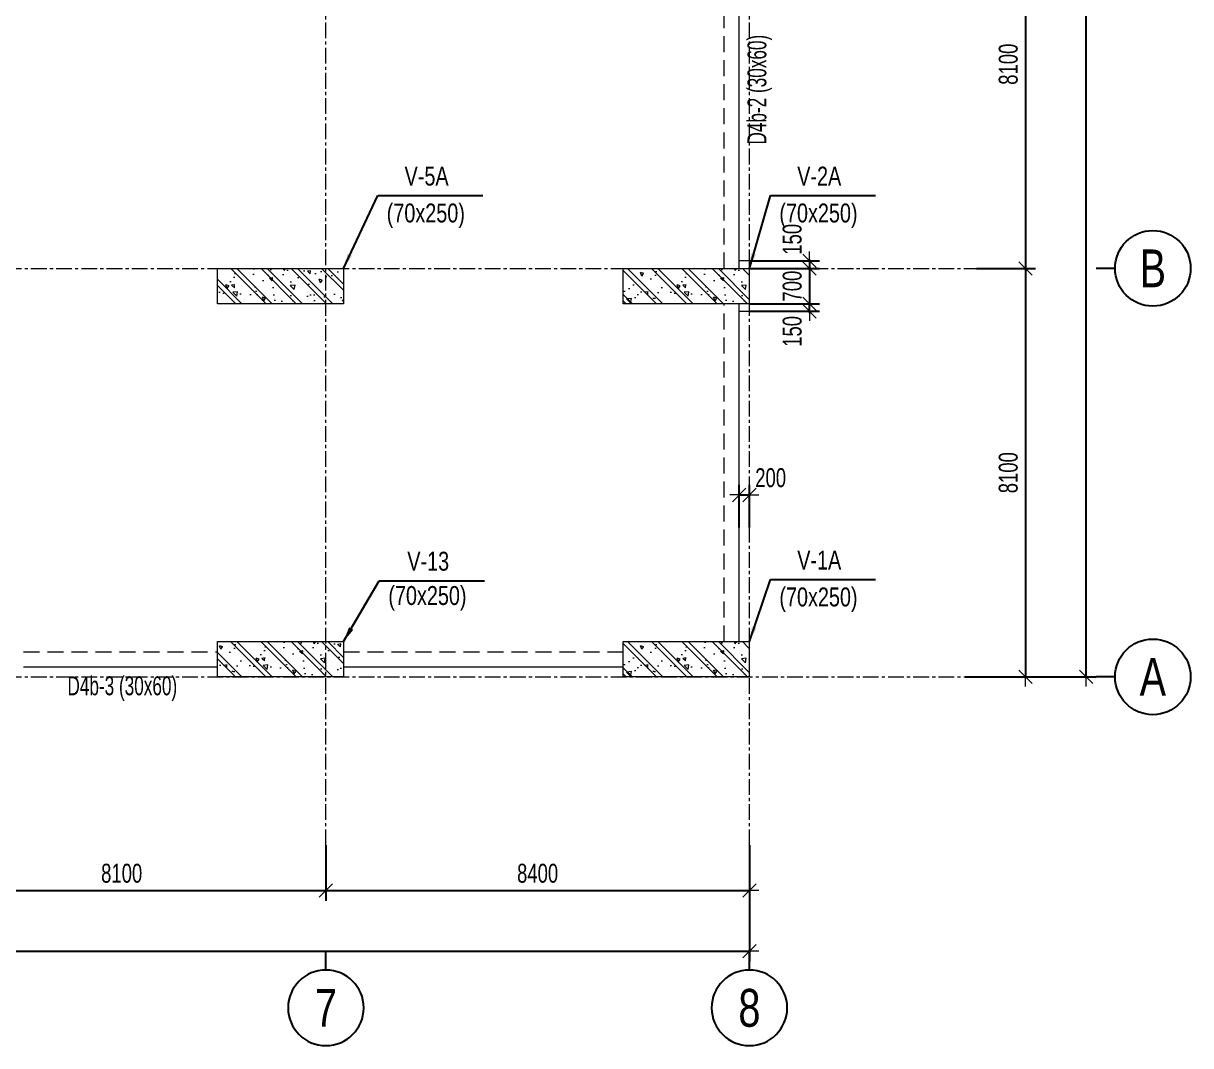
# Model space of a CAD drawing. Header units: millimetres. Extents: x 217991 to 313900, y 2625501 to 2818210.
# Drawn here: x 275200 to 298353, y 2638523 to 2658795 of the extents above; entities that cross this region are included whole.
import ezdxf
from ezdxf.enums import TextEntityAlignment as Align

# ---------------------------------------------------------------- set-up
doc = ezdxf.new("R2010")
doc.units = ezdxf.units.MM
doc.header["$LTSCALE"] = 50
doc.header["$MEASUREMENT"] = 0
doc.linetypes.add('CENTER', pattern=[2, 1.25, -0.25, 0.25, -0.25])
doc.linetypes.add('HIDDEN', pattern=[9.525, 6.35, -3.175])
doc.layers.get('Defpoints').update_dxf_attribs({"lineweight": 9})
for name, color, linetype, lineweight in [('02.CDC.DIM', 1, 'Continuous', 20), ('CDC- COT', 4, 'Continuous', 0), ('CDC- DAM', 3, 'Continuous', 5), ('CDC- TRUC', 5, 'CENTER', 15), ('Dim', 8, 'Continuous', 15), ('Dim-off', 8, 'Continuous', 15)]:
    doc.layers.add(name, color=color, linetype=linetype, lineweight=lineweight)
for name, color, linetype in [('CDC.02.DIM', 1, 'Continuous'), ('KCS_TEXT_TEN DAM', 2, 'Continuous'), ('KCS_TEXT_TEN_COT', 3, 'Continuous')]:
    doc.layers.add(name, color=color, linetype=linetype)
doc.styles.add('ARIAL_3', font='arial_1.ttf', dxfattribs={"width": 0.85})
doc.styles.add('BIGTEXT', font='VHARIAL.TTF', dxfattribs={"width": 0.8, "height": 1000})
doc.styles.add('KCS_SMTEXT', font='arial_1.ttf', dxfattribs={"width": 0.7})
doc.styles.add('VN simplex', font='arial_1.ttf', dxfattribs={"width": 0.7})
doc.dimstyles.new('DIM A1 1-150 (Time City)', dxfattribs={"dimtxt": 375, "dimasz": 1.25, "dimexe": 200, "dimexo": 0, "dimgap": 150, "dimtad": 1, "dimdec": 1, "dimzin": 13, "dimdsep": 46, "dimtxsty": 'VN simplex', "dimblk1": 'D', "dimblk2": 'D', "dimsah": 1, "dimcen": 0, "dimdle": 50, "dimclrd": 1, "dimclre": 1, "dimclrt": 2, "dimadec": 0, "dimazin": 0, "dimtfac": 1, "dimtdec": 1, "dimtix": 1, "dimtmove": 2, "dimatfit": 3, "dimldrblk": 'D', "dimfxl": 1, "dimtolj": 1, "dimtzin": 13, "dimarcsym": 0})
doc.dimstyles.new('KCS_DIM100', dxfattribs={"dimscale": 100, "dimtxt": 2.5, "dimasz": 3, "dimexe": 1.2, "dimexo": 0, "dimgap": 1, "dimtad": 1, "dimdec": 0, "dimzin": 0, "dimdsep": 46, "dimtxsty": 'KCS_SMTEXT', "dimblk": 'ARCHTICK', "dimcen": 0, "dimdle": 1, "dimclrd": 1, "dimclre": 1, "dimclrt": 2, "dimadec": 0, "dimazin": 0, "dimtfac": 1, "dimtdec": 0, "dimtix": 1, "dimtmove": 2, "dimatfit": 3, "dimfxl": 1, "dimtolj": 1, "dimtzin": 0, "dimarcsym": 0})

# ---------------------------------------------------------------- blocks, each defined once
blk = doc.blocks.new('D')
at = {"layer": 'Dim'}
blk.add_line((150, 0), (-150, 0), dxfattribs=at)
at = {"layer": 'Dim', "color": 3}
blk.add_line((106, 106), (-106, -106), dxfattribs=at)
blk = doc.blocks.new('*D110')
at = {"layer": 'Defpoints', "color": 0, "ltscale": 0.5, "transparency": 16777216}
for p in [(294103, 2662035), (294103, 2653935), (295078, 2653935)]:
    blk.add_point(p, dxfattribs=at)
at = {"layer": 'Dim', "color": 1, "lineweight": -2, "ltscale": 0.5, "transparency": 16777216}
for p, q in [((294103, 2662035), (295278, 2662035)), ((295078, 2662034), (295078, 2653937)), ((294103, 2653935), (295278, 2653935))]:
    blk.add_line(p, q, dxfattribs=at)
at = {"layer": 'Dim', "color": 1, "lineweight": -2, "ltscale": 0.5, "transparency": 16777216, "xscale": 1.25, "yscale": 1.25, "zscale": 1.25}
for p, rotation in [((295078, 2662035), 90), ((295078, 2653935), 270)]:
    blk.add_blockref('D', p, dxfattribs=dict(at, rotation=rotation))
at = {"layer": 'Dim', "color": 2, "ltscale": 0.5, "transparency": 16777216, "insert": (294736, 2657985), "char_height": 375, "attachment_point": 5, "rotation": 90, "style": 'VN simplex'}
blk.add_mtext('\\A1;8100', dxfattribs=at)
blk = doc.blocks.new('*D111')
at = {"layer": 'Defpoints', "color": 0, "ltscale": 0.5, "transparency": 16777216}
for p in [(294103, 2653935), (293882, 2645835), (295078, 2645835)]:
    blk.add_point(p, dxfattribs=at)
at = {"layer": 'Dim', "color": 1, "lineweight": -2, "ltscale": 0.5, "transparency": 16777216}
for p, q in [((294103, 2653935), (295278, 2653935)), ((295078, 2653934), (295078, 2645837)), ((293882, 2645835), (295278, 2645835))]:
    blk.add_line(p, q, dxfattribs=at)
at = {"layer": 'Dim', "color": 1, "lineweight": -2, "ltscale": 0.5, "transparency": 16777216, "xscale": 1.25, "yscale": 1.25, "zscale": 1.25}
for p, rotation in [((295078, 2653935), 90), ((295078, 2645835), 270)]:
    blk.add_blockref('D', p, dxfattribs=dict(at, rotation=rotation))
at = {"layer": 'Dim', "color": 2, "ltscale": 0.5, "transparency": 16777216, "insert": (294736, 2649885), "char_height": 375, "attachment_point": 5, "rotation": 90, "style": 'VN simplex'}
blk.add_mtext('\\A1;8100', dxfattribs=at)
blk = doc.blocks.new('*D117')
at = {"layer": 'Defpoints', "color": 0, "ltscale": 0.5, "transparency": 16777216}
for p in [(273100, 2642498), (281200, 2642498), (281200, 2641598)]:
    blk.add_point(p, dxfattribs=at)
at = {"layer": 'Dim', "color": 1, "lineweight": -2, "ltscale": 0.5, "transparency": 16777216}
for p, q in [((273100, 2642498), (273100, 2641398)), ((281200, 2642498), (281200, 2641398)), ((273101, 2641598), (281198, 2641598))]:
    blk.add_line(p, q, dxfattribs=at)
at = {"layer": 'Dim', "color": 1, "lineweight": -2, "ltscale": 0.5, "transparency": 16777216, "xscale": 1.25, "yscale": 1.25, "zscale": 1.25, "rotation": 180}
blk.add_blockref('D', (273100, 2641598), dxfattribs=at)
at = {"layer": 'Dim', "color": 1, "lineweight": -2, "ltscale": 0.5, "transparency": 16777216, "xscale": 1.25, "yscale": 1.25, "zscale": 1.25}
blk.add_blockref('D', (281200, 2641598), dxfattribs=at)
at = {"layer": 'Dim', "color": 2, "ltscale": 0.5, "transparency": 16777216, "insert": (277150, 2641940), "char_height": 375, "attachment_point": 5, "style": 'VN simplex'}
blk.add_mtext('\\A1;8100', dxfattribs=at)
blk = doc.blocks.new('*D118')
at = {"layer": 'Defpoints', "color": 0, "ltscale": 0.5, "transparency": 16777216}
for p in [(281200, 2642498), (289600, 2642498), (289600, 2641598)]:
    blk.add_point(p, dxfattribs=at)
at = {"layer": 'Dim', "color": 1, "lineweight": -2, "ltscale": 0.5, "transparency": 16777216}
for p, q in [((281200, 2642498), (281200, 2641398)), ((289600, 2642498), (289600, 2641398)), ((281201, 2641598), (289598, 2641598))]:
    blk.add_line(p, q, dxfattribs=at)
at = {"layer": 'Dim', "color": 1, "lineweight": -2, "ltscale": 0.5, "transparency": 16777216, "xscale": 1.25, "yscale": 1.25, "zscale": 1.25, "rotation": 180}
blk.add_blockref('D', (281200, 2641598), dxfattribs=at)
at = {"layer": 'Dim', "color": 1, "lineweight": -2, "ltscale": 0.5, "transparency": 16777216, "xscale": 1.25, "yscale": 1.25, "zscale": 1.25}
blk.add_blockref('D', (289600, 2641598), dxfattribs=at)
at = {"layer": 'Dim', "color": 2, "ltscale": 0.5, "transparency": 16777216, "insert": (285400, 2641940), "char_height": 375, "attachment_point": 5, "style": 'VN simplex'}
blk.add_mtext('\\A1;8400', dxfattribs=at)
blk = doc.blocks.new('*D125')
at = {"layer": 'Defpoints', "color": 0, "ltscale": 0.5, "transparency": 16777216}
for p in [(294103, 2694435), (296278, 2694435), (294103, 2645835)]:
    blk.add_point(p, dxfattribs=at)
at = {"layer": 'Dim', "color": 1, "lineweight": -2, "ltscale": 0.5, "transparency": 16777216}
for p, q in [((294103, 2694435), (296478, 2694435)), ((296278, 2645837), (296278, 2694434)), ((294103, 2645835), (296478, 2645835))]:
    blk.add_line(p, q, dxfattribs=at)
at = {"layer": 'Dim', "color": 1, "lineweight": -2, "ltscale": 0.5, "transparency": 16777216, "xscale": 1.25, "yscale": 1.25, "zscale": 1.25}
for p, rotation in [((296278, 2694435), 90), ((296278, 2645835), 270)]:
    blk.add_blockref('D', p, dxfattribs=dict(at, rotation=rotation))
at = {"layer": 'Dim', "color": 2, "ltscale": 0.5, "transparency": 16777216, "insert": (295936, 2670135), "char_height": 375, "attachment_point": 5, "rotation": 90, "style": 'VN simplex'}
blk.add_mtext('\\A1;48600', dxfattribs=at)
blk = doc.blocks.new('*D127')
at = {"layer": 'Defpoints', "color": 0, "ltscale": 0.5, "transparency": 16777216}
for p in [(232300, 2642498), (289600, 2642498), (289600, 2640398)]:
    blk.add_point(p, dxfattribs=at)
at = {"layer": 'Dim', "color": 1, "lineweight": -2, "ltscale": 0.5, "transparency": 16777216}
for p, q in [((232300, 2642498), (232300, 2640198)), ((289600, 2642498), (289600, 2640198)), ((232301, 2640398), (289598, 2640398))]:
    blk.add_line(p, q, dxfattribs=at)
at = {"layer": 'Dim', "color": 1, "lineweight": -2, "ltscale": 0.5, "transparency": 16777216, "xscale": 1.25, "yscale": 1.25, "zscale": 1.25, "rotation": 180}
blk.add_blockref('D', (232300, 2640398), dxfattribs=at)
at = {"layer": 'Dim', "color": 1, "lineweight": -2, "ltscale": 0.5, "transparency": 16777216, "xscale": 1.25, "yscale": 1.25, "zscale": 1.25}
blk.add_blockref('D', (289600, 2640398), dxfattribs=at)
at = {"layer": 'Dim', "color": 2, "ltscale": 0.5, "transparency": 16777216, "insert": (260950, 2640740), "char_height": 375, "attachment_point": 5, "style": 'VN simplex'}
blk.add_mtext('\\A1;57300', dxfattribs=at)
blk = doc.blocks.new('_ArchTick')
at = {"const_width": 0.15}
blk.add_lwpolyline([(-0.5, -0.5), (0.5, 0.5)], dxfattribs=at)
blk = doc.blocks.new('cot vach loi tang 3 new')
at = {"layer": 'CDC- COT'}
h = blk.add_hatch(dxfattribs=at)
h.set_pattern_fill('BT-01', color=8, scale=100, angle=90, pattern_type=2)
h.set_pattern_definition([(140, (435592.93, -475572.3), (62.7521, 717.2602), [75, -825]), (85, (435592.9, -475572.3), (-752.1921, -138.7513), [60, -660]), (190.4514, (435598.16, -475512.5), (-689.4395, 578.5094), [63.7402, -701.1421]), (136.1842, (435392.9, -475572.3), (165.519, 1067.241), [112.5, -1237.5]), (186.6356, (435406.7, -475483.4), (-974.118, 934.6627), [95.6103, -1051.713]), (81.1842, (435392.9, -475572.3), (-974.1186, 934.662), [90, -990]), (111, (435442.93, -475472.3), (402.6189, 596.90705), [75, -825]), (56, (435442.9, -475472.3), (-725.15, 243.3153), [60, -660]), (161.4514, (435476.5, -475422.56), (-322.5305, 840.2226), [63.7402, -701.1421]), (127.5, (435592.93, -475572.3), (-332.89385, 12.15986), [0, -652, 0, -670, 0, -662.5]), (97.5, (435592.93, -475572.3), (-394.4117, 263.06954), [0, -382, 0, -637, 0, -252.5]), (57.5, (435592.93, -475795.3), (22.55487, 533.82244), [0, -250, 0, -780, 0, -1035]), (47.5, (435592.93, -475895.3), (-100.105, 583.18617), [0, -325, 0, -518, 0, -735]), (135, (435592.93, -475572.3), (-300.5204, -300.5204), []), (135, (435470.43, -475572.3), (-300.5204, -300.5204), [])])
h.paths.add_polyline_path([(88957, -268443), (88957, -267743), (91457, -267743), (91457, -268443)])
h = blk.add_hatch(dxfattribs=at)
h.set_pattern_fill('BT-01', color=8, scale=100, angle=90, pattern_type=2)
h.set_pattern_definition([(140, (444542.93, -475572.3), (62.7521, 717.2602), [75, -825]), (85, (444542.9, -475572.3), (-752.1921, -138.7513), [60, -660]), (190.4514, (444548.16, -475512.5), (-689.4395, 578.5094), [63.7402, -701.1421]), (136.1842, (444342.9, -475572.3), (165.519, 1067.241), [112.5, -1237.5]), (186.6356, (444356.7, -475483.4), (-974.118, 934.6627), [95.6103, -1051.713]), (81.1842, (444342.9, -475572.3), (-974.1186, 934.662), [90, -990]), (111, (444392.93, -475472.3), (402.6189, 596.90705), [75, -825]), (56, (444392.9, -475472.3), (-725.15, 243.3153), [60, -660]), (161.4514, (444426.5, -475422.56), (-322.5305, 840.2226), [63.7402, -701.1421]), (127.5, (444542.93, -475572.3), (-332.89385, 12.15986), [0, -652, 0, -670, 0, -662.5]), (97.5, (444542.93, -475572.3), (-394.4117, 263.06954), [0, -382, 0, -637, 0, -252.5]), (57.5, (444542.93, -475795.3), (22.55487, 533.82244), [0, -250, 0, -780, 0, -1035]), (47.5, (444542.93, -475895.3), (-100.105, 583.18617), [0, -325, 0, -518, 0, -735]), (135, (444542.93, -475572.3), (-300.5204, -300.5204), []), (135, (444420.43, -475572.3), (-300.5204, -300.5204), [])])
h.paths.add_polyline_path([(97007, -268443), (97007, -267743), (99507, -267743), (99507, -268443)])
h = blk.add_hatch(dxfattribs=at)
h.set_pattern_fill('BT-01', color=8, scale=100, angle=90, pattern_type=2)
h.set_pattern_definition([(140, (436192.93, -482972.3), (62.7521, 717.2602), [75, -825]), (85, (436192.9, -482972.3), (-752.1921, -138.7513), [60, -660]), (190.4514, (436198.16, -482912.5), (-689.4395, 578.5094), [63.7402, -701.1421]), (136.1842, (435992.9, -482972.3), (165.519, 1067.241), [112.5, -1237.5]), (186.6356, (436006.7, -482883.4), (-974.118, 934.6627), [95.6103, -1051.713]), (81.1842, (435992.9, -482972.3), (-974.1186, 934.662), [90, -990]), (111, (436042.93, -482872.3), (402.6189, 596.90705), [75, -825]), (56, (436042.9, -482872.3), (-725.15, 243.3153), [60, -660]), (161.4514, (436076.5, -482822.56), (-322.5305, 840.2226), [63.7402, -701.1421]), (127.5, (436192.93, -482972.3), (-332.89385, 12.15986), [0, -652, 0, -670, 0, -662.5]), (97.5, (436192.93, -482972.3), (-394.4117, 263.06954), [0, -382, 0, -637, 0, -252.5]), (57.5, (436192.93, -483195.3), (22.55487, 533.82244), [0, -250, 0, -780, 0, -1035]), (47.5, (436192.93, -483295.3), (-100.105, 583.18617), [0, -325, 0, -518, 0, -735]), (135, (436192.93, -482972.3), (-300.5204, -300.5204), []), (135, (436070.43, -482972.3), (-300.5204, -300.5204), [])])
h.paths.add_polyline_path([(88957, -275843), (88957, -275143), (91457, -275143), (91457, -275843)])
h = blk.add_hatch(dxfattribs=at)
h.set_pattern_fill('BT-01', color=8, scale=100, angle=90, pattern_type=2)
h.set_pattern_definition([(140, (444542.93, -482972.3), (62.7521, 717.2602), [75, -825]), (85, (444542.9, -482972.3), (-752.1921, -138.7513), [60, -660]), (190.4514, (444548.16, -482912.5), (-689.4395, 578.5094), [63.7402, -701.1421]), (136.1842, (444342.9, -482972.3), (165.519, 1067.241), [112.5, -1237.5]), (186.6356, (444356.7, -482883.4), (-974.118, 934.6627), [95.6103, -1051.713]), (81.1842, (444342.9, -482972.3), (-974.1186, 934.662), [90, -990]), (111, (444392.93, -482872.3), (402.6189, 596.90705), [75, -825]), (56, (444392.9, -482872.3), (-725.15, 243.3153), [60, -660]), (161.4514, (444426.5, -482822.56), (-322.5305, 840.2226), [63.7402, -701.1421]), (127.5, (444542.93, -482972.3), (-332.89385, 12.15986), [0, -652, 0, -670, 0, -662.5]), (97.5, (444542.93, -482972.3), (-394.4117, 263.06954), [0, -382, 0, -637, 0, -252.5]), (57.5, (444542.93, -483195.3), (22.55487, 533.82244), [0, -250, 0, -780, 0, -1035]), (47.5, (444542.93, -483295.3), (-100.105, 583.18617), [0, -325, 0, -518, 0, -735]), (135, (444542.93, -482972.3), (-300.5204, -300.5204), []), (135, (444420.43, -482972.3), (-300.5204, -300.5204), [])])
h.paths.add_polyline_path([(97007, -275843), (97007, -275143), (99507, -275143), (99507, -275843)])
for points in [[(88957, -268443), (88957, -267743), (91457, -267743), (91457, -268443)], [(97007, -268443), (97007, -267743), (99507, -267743), (99507, -268443)], [(88957, -275843), (88957, -275143), (91457, -275143), (91457, -275843)], [(97007, -275843), (97007, -275143), (99507, -275143), (99507, -275843)]]:
    blk.add_lwpolyline(points, close=True, dxfattribs=at)
blk = doc.blocks.new('*D95')
at = {"layer": 'Defpoints', "color": 0, "ltscale": 0.5, "transparency": 16777216}
for p in [(289600, 2649443), (289400, 2648801), (289600, 2648801)]:
    blk.add_point(p, dxfattribs=at)
at = {"layer": 'Dim-off', "color": 1, "lineweight": -2, "ltscale": 0.5, "transparency": 16777216}
for p, q in [((289398, 2649443), (289397, 2649443)), ((289400, 2648801), (289400, 2649643)), ((289400, 2649443), (289600, 2649443)), ((289600, 2648801), (289600, 2649643)), ((289601, 2649443), (289602, 2649443))]:
    blk.add_line(p, q, dxfattribs=at)
at = {"layer": 'Dim-off', "color": 1, "lineweight": -2, "ltscale": 0.5, "transparency": 16777216, "xscale": 1.25, "yscale": 1.25, "zscale": 1.25}
blk.add_blockref('D', (289400, 2649443), dxfattribs=at)
at = {"layer": 'Dim-off', "color": 1, "lineweight": -2, "ltscale": 0.5, "transparency": 16777216, "xscale": 1.25, "yscale": 1.25, "zscale": 1.25, "rotation": 180}
blk.add_blockref('D', (289600, 2649443), dxfattribs=at)
at = {"layer": 'Dim-off', "color": 2, "ltscale": 0.5, "transparency": 16777216, "insert": (290022, 2649784), "char_height": 375, "attachment_point": 5, "style": 'VN simplex'}
blk.add_mtext('\\A1;200', dxfattribs=at)
blk = doc.blocks.new('*D70')
at = {"layer": 'Defpoints', "color": 0, "ltscale": 0.5, "transparency": 16777216}
for p in [(289600, 2654085), (289600, 2653935), (290792, 2653935)]:
    blk.add_point(p, dxfattribs=at)
at = {"layer": 'Dim-off', "color": 1, "lineweight": -2, "ltscale": 0.5, "transparency": 16777216}
for p, q in [((289600, 2654085), (290992, 2654085)), ((290792, 2654087), (290792, 2654088)), ((290792, 2654085), (290792, 2653935)), ((289600, 2653935), (290992, 2653935)), ((290792, 2653934), (290792, 2653933))]:
    blk.add_line(p, q, dxfattribs=at)
at = {"layer": 'Dim-off', "color": 1, "lineweight": -2, "ltscale": 0.5, "transparency": 16777216, "xscale": 1.25, "yscale": 1.25, "zscale": 1.25}
for p, rotation in [((290792, 2654085), 270), ((290792, 2653935), 90)]:
    blk.add_blockref('D', p, dxfattribs=dict(at, rotation=rotation))
at = {"layer": 'Dim-off', "color": 2, "ltscale": 0.5, "transparency": 16777216, "insert": (290451, 2654513), "char_height": 375, "attachment_point": 5, "rotation": 90, "style": 'VN simplex'}
blk.add_mtext('\\A1;150', dxfattribs=at)
blk = doc.blocks.new('*D71')
at = {"layer": 'Defpoints', "color": 0, "ltscale": 0.5, "transparency": 16777216}
for p in [(289600, 2653235), (290792, 2653235), (289600, 2653085)]:
    blk.add_point(p, dxfattribs=at)
at = {"layer": 'Dim-off', "color": 1, "lineweight": -2, "ltscale": 0.5, "transparency": 16777216}
for p, q in [((289600, 2653235), (290992, 2653235)), ((290792, 2653237), (290792, 2653238)), ((290792, 2653085), (290792, 2653235)), ((289600, 2653085), (290992, 2653085)), ((290792, 2653084), (290792, 2653083))]:
    blk.add_line(p, q, dxfattribs=at)
at = {"layer": 'Dim-off', "color": 1, "lineweight": -2, "ltscale": 0.5, "transparency": 16777216, "xscale": 1.25, "yscale": 1.25, "zscale": 1.25}
for p, rotation in [((290792, 2653235), 270), ((290792, 2653085), 90)]:
    blk.add_blockref('D', p, dxfattribs=dict(at, rotation=rotation))
at = {"layer": 'Dim-off', "color": 2, "ltscale": 0.5, "transparency": 16777216, "insert": (290451, 2652687), "char_height": 375, "attachment_point": 5, "rotation": 90, "style": 'VN simplex'}
blk.add_mtext('\\A1;150', dxfattribs=at)
blk = doc.blocks.new('*D76')
at = {"layer": 'Defpoints', "color": 0, "ltscale": 0.5, "transparency": 16777216}
for p in [(289600, 2653935), (289600, 2653235), (290792, 2653235)]:
    blk.add_point(p, dxfattribs=at)
at = {"layer": 'Dim-off', "color": 1, "lineweight": -2, "ltscale": 0.5, "transparency": 16777216}
for p, q in [((289600, 2653935), (290992, 2653935)), ((290792, 2653937), (290792, 2653938)), ((290792, 2653935), (290792, 2653235)), ((289600, 2653235), (290992, 2653235)), ((290792, 2653234), (290792, 2653233))]:
    blk.add_line(p, q, dxfattribs=at)
at = {"layer": 'Dim-off', "color": 1, "lineweight": -2, "ltscale": 0.5, "transparency": 16777216, "xscale": 1.25, "yscale": 1.25, "zscale": 1.25}
for p, rotation in [((290792, 2653935), 270), ((290792, 2653235), 90)]:
    blk.add_blockref('D', p, dxfattribs=dict(at, rotation=rotation))
at = {"layer": 'Dim-off', "color": 2, "ltscale": 0.5, "transparency": 16777216, "insert": (290451, 2653585), "char_height": 375, "attachment_point": 5, "rotation": 90, "style": 'VN simplex'}
blk.add_mtext('\\A1;700', dxfattribs=at)
blk = doc.blocks.new('_Axis name')
at = {"layer": 'CDC.02.DIM'}
blk.add_line((0, 2.5), (0, 0), dxfattribs=at)
blk.add_circle((0, 7.5), 5, dxfattribs=at)
at = {"layer": 'CDC.02.DIM', "style": 'BIGTEXT', "width": 0.75}
blk.add_attdef('.', text='', height=5, dxfattribs=at).set_placement((0, 7.5), align=Align.MIDDLE)

msp = doc.modelspace()

# ---------------------------------------------------------------- linework, layer by layer
at = {"layer": 'CDC- DAM'}
for p, q in [((289399.56, 2653935.49), (289399.56, 2661335.49)), ((289399.56, 2646535.49), (289399.56, 2653235.49)), ((275199.56, 2646035.49), (279049.56, 2646035.49)), ((281549.56, 2646035.49), (287099.56, 2646035.49))]:
    msp.add_line(p, q, dxfattribs=at)
at = {"layer": 'CDC- DAM', "linetype": 'HIDDEN'}
for points in [[(289099.56, 2653935.49), (289099.56, 2661335.49)], [(289099.56, 2646535.49), (289099.56, 2653235.49)], [(275199.56, 2646335.49), (279049.56, 2646335.49)], [(281549.56, 2646335.49), (287099.56, 2646335.49)]]:
    msp.add_lwpolyline(points, dxfattribs=at)
at = {"layer": 'CDC- DAM'}
msp.add_lwpolyline([(289399.56, 2653085.49), (289599.56, 2653085.49), (289599.56, 2654085.49), (289399.56, 2654085.49)], dxfattribs=at)
at = {"layer": 'CDC- TRUC', "ltscale": 5}
for p, q in [((281199.56, 2642498.47), (281199.56, 2698859.23)), ((289599.56, 2642498.47), (289599.56, 2698859.23)), ((228851.14, 2653935.49), (294103.01, 2653935.49)), ((228851.14, 2645835.49), (294103.01, 2645835.49))]:
    msp.add_line(p, q, dxfattribs=at)

# ---------------------------------------------------------------- block references
msp.add_blockref('cot vach loi tang 3 new', (190092.19, 2921678.42))
at = {"layer": '02.CDC.DIM'}
ref = msp.add_blockref('_Axis name', (296477.71, 2653936.74), dxfattribs=dict(at, xscale=150, yscale=150, zscale=150, rotation=270))
ref.add_attrib('.', 'B', dxfattribs={"layer": 'CDC.02.DIM', "height": 750, "style": 'BIGTEXT', "width": 0.75}).set_placement((297602.71, 2653936.74), align=Align.MIDDLE)
ref = msp.add_blockref('_Axis name', (296477.71, 2645836.74), dxfattribs=dict(at, xscale=150, yscale=150, zscale=150, rotation=270))
ref.add_attrib('.', 'A', dxfattribs={"layer": 'CDC.02.DIM', "height": 750, "style": 'BIGTEXT', "width": 0.75}).set_placement((297602.71, 2645836.74), align=Align.MIDDLE)
ref = msp.add_blockref('_Axis name', (281200.81, 2640398.47), dxfattribs=dict(at, xscale=-150, yscale=150, zscale=150, rotation=180))
ref.add_attrib('.', '7', dxfattribs={"layer": 'CDC.02.DIM', "height": 750, "style": 'BIGTEXT', "width": 0.75}).set_placement((281200.81, 2639273.47), align=Align.MIDDLE)
ref = msp.add_blockref('_Axis name', (289600.81, 2640398.47), dxfattribs=dict(at, xscale=-150, yscale=150, zscale=150, rotation=180))
ref.add_attrib('.', '8', dxfattribs={"layer": 'CDC.02.DIM', "height": 750, "style": 'BIGTEXT', "width": 0.75}).set_placement((289600.81, 2639273.47), align=Align.MIDDLE)

# ---------------------------------------------------------------- texts
at = {"layer": 'KCS_TEXT_TEN DAM', "ltscale": 0.5, "style": 'ARIAL_3', "width": 0.65}
msp.add_text('D4b-2 (30x60)', height=375, rotation=90, dxfattribs=at).set_placement((289936.83, 2657480.29), align=Align.CENTER)
msp.add_text('D4b-3 (30x60)', height=375, dxfattribs=at).set_placement((277162.6, 2645471.54), align=Align.CENTER)
at = {"layer": 'KCS_TEXT_TEN_COT', "style": 'KCS_SMTEXT', "width": 0.75}
for s, p in [('V-5A', (283198.01, 2655578.79)), ('V-2A', (290986.01, 2655578.79)), ('(70x250)', (283182.47, 2654847.26)), ('(70x250)', (290970.47, 2654847.26)), ('V-13', (283230.01, 2647942.41)), ('V-1A', (290986.01, 2647965.29)), ('(70x250)', (283214.47, 2647261.88)), ('(70x250)', (290970.47, 2647233.76))]:
    msp.add_text(s, height=375, dxfattribs=at).set_placement(p, align=Align.CENTER)

# ---------------------------------------------------------------- dimensions: what is measured, and where the dimension line sits
at = {"layer": 'Dim', "color": 1, "ltscale": 0.5}
for base, p1, p2, picture, middle in [((296277.71, 2694435.49), (294103.01, 2645835.49), (294103.01, 2694435.49), '*D125', (295936.24, 2670135.49)), ((295077.71, 2653935.49), (294103.01, 2662035.49), (294103.01, 2653935.49), '*D110', (294736.24, 2657985.49)), ((295077.71, 2645835.49), (294103.01, 2653935.49), (293882.19, 2645835.49), '*D111', (294736.24, 2649885.49))]:
    dim = msp.add_linear_dim(base=base, p1=p1, p2=p2, angle=90, dimstyle='DIM A1 1-150 (Time City)', dxfattribs=at)
    dim.commit()
    dim.dimension.update_dxf_attribs({"geometry": picture, "text_midpoint": middle})
for base, p1, p2, picture, middle in [((289599.56, 2640398.47), (232299.56, 2642498.47), (289599.56, 2642498.47), '*D127', (260949.56, 2640740.06)), ((281199.56, 2641598.47), (273099.56, 2642498.47), (281199.56, 2642498.47), '*D117', (277149.56, 2641939.94)), ((289599.56, 2641598.47), (281199.56, 2642498.47), (289599.56, 2642498.47), '*D118', (285399.56, 2641939.94))]:
    dim = msp.add_linear_dim(base=base, p1=p1, p2=p2, dimstyle='DIM A1 1-150 (Time City)', dxfattribs=at)
    dim.commit()
    dim.dimension.update_dxf_attribs({"geometry": picture, "text_midpoint": middle})
at = {"layer": 'Dim-off', "color": 1, "ltscale": 0.5}
for base, p1, p2, angle, picture, middle in [((290792.2, 2653935.49), (289599.56, 2654085.49), (289599.56, 2653935.49), 90, '*D70', (290450.74, 2654513.28)), ((290792.2, 2653235.49), (289599.56, 2653085.49), (289599.56, 2653235.49), 270, '*D71', (290450.74, 2652686.64))]:
    dim = msp.add_linear_dim(base=base, p1=p1, p2=p2, angle=angle, dimstyle='DIM A1 1-150 (Time City)', dxfattribs=at)
    dim.commit()
    dim.dimension.update_dxf_attribs({"geometry": picture, "text_midpoint": middle, "dimtype": 160})
dim = msp.add_linear_dim(base=(290792.2, 2653235.49), p1=(289599.56, 2653935.49), p2=(289599.56, 2653235.49), angle=90, dimstyle='DIM A1 1-150 (Time City)', dxfattribs=at)
dim.commit()
dim.dimension.update_dxf_attribs({"geometry": '*D76', "text_midpoint": (290450.74, 2653585.49)})
dim = msp.add_linear_dim(base=(289599.56, 2649442.6), p1=(289399.56, 2648801.34), p2=(289599.56, 2648801.34), dimstyle='DIM A1 1-150 (Time City)', dxfattribs=at)
dim.commit()
dim.dimension.update_dxf_attribs({"geometry": '*D95', "text_midpoint": (290022.01, 2649784.06), "dimtype": 160})

# ---------------------------------------------------------------- leaders
at = {"layer": 'KCS_TEXT_TEN_COT', "color": 1}
for points in [[(281549.56, 2653936.23), (282228, 2655378.79), (284311.91, 2655378.79)], [(289599.56, 2653936.23), (290016, 2655378.79), (292099.91, 2655378.79)], [(281549.56, 2646536.23), (282260, 2647742.41), (284343.91, 2647742.41)], [(289599.56, 2646536.23), (290016, 2647765.29), (292099.91, 2647765.29)]]:
    msp.add_leader(points, dimstyle='KCS_DIM100', dxfattribs=at)

doc.saveas('drawing.dxf')
